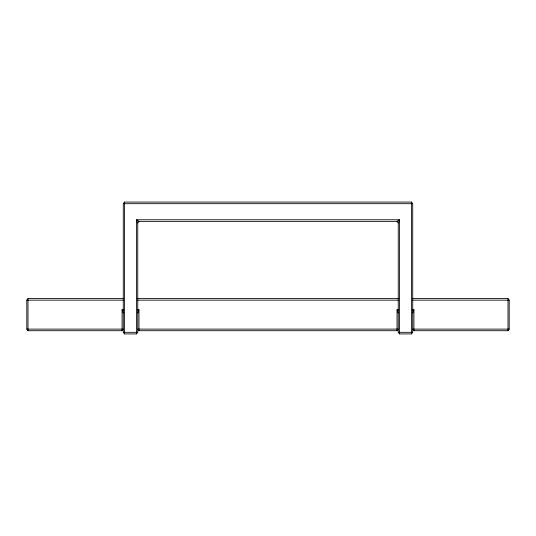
<?xml version="1.0" encoding="UTF-8"?>
<svg xmlns="http://www.w3.org/2000/svg" width="536" height="536" viewBox="0 0 536 536"><rect width="100%" height="100%" fill="white"/><g stroke="black" fill="none" stroke-linecap="round" stroke-linejoin="round"><path stroke-width="0.8" d="M137.752 313.024L138.958 309.808L137.35 309.808M398.248 222.976L399.454 219.76L136.546 219.76L136.546 333.928L124.486 333.928L123.28 332.32L123.28 203.68L124.486 202.072L411.514 202.072L412.72 203.68L412.72 332.32L411.514 333.928L399.454 333.928L398.248 332.32L398.248 222.976L397.042 221.368L138.958 221.368L136.546 219.76L137.752 222.976L137.752 332.32L136.546 333.928M412.72 313.024L413.926 309.808L412.318 309.808M26.8 329.104L123.28 329.104L122.074 330.712L28.006 330.712L26.8 329.104L26.8 300.16L28.006 298.552L123.709 298.552M137.752 222.976L138.958 221.368M397.042 330.712L398.248 329.104L137.752 329.104L138.958 330.712L397.042 330.712L397.042 309.808L398.65 309.808M509.2 329.104L412.72 329.104L413.926 330.712L507.994 330.712L509.2 329.104L509.2 300.16L507.994 298.552L412.291 298.552M137.752 310.612L138.958 309.808L138.958 330.712M397.042 221.368L399.454 219.76L399.454 333.928M412.72 310.612L413.926 309.808L413.926 330.712M123.28 203.68L412.72 203.68M137.095 298.552L398.905 298.552M26.8 300.16L123.334 300.16M137.551 300.16L398.449 300.16M412.666 300.16L509.2 300.16M123.682 309.808L122.074 309.808L122.074 330.712M123.28 332.32L137.752 332.32M398.248 332.32L412.72 332.32M398.248 310.612L397.042 309.808L398.248 313.024M123.28 310.612L122.074 309.808L123.28 313.024M507.994 298.552L507.994 330.712M411.514 202.072L411.514 333.928M124.486 202.072L124.486 333.928M28.006 298.552L28.006 330.712"/></g></svg>
